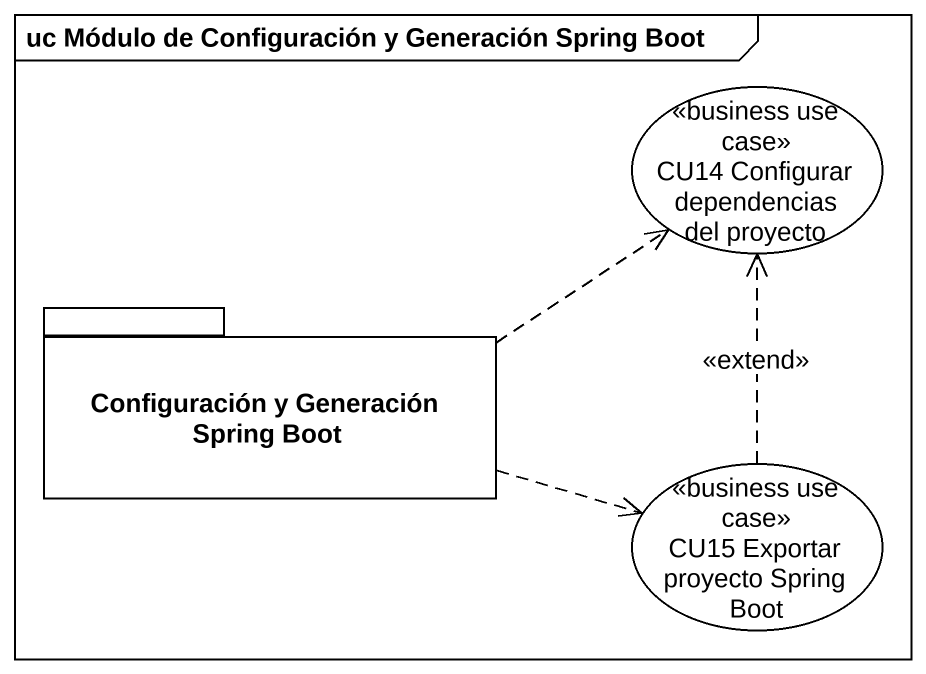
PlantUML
@startuml
mainframe uc Módulo de Configuración y Generación Spring Boot
usecase "CU14 Configurar dependencias del proyecto" as CU14_Configurar <<business use case>>
package "Configuración y Generación Spring Boot" as Configuración_y_Generación {
}
usecase "CU15 Exportar proyecto Spring Boot" as CU15_Exportar_proyecto <<business use case>>
Configuración_y_Generación .right.> CU14_Configurar
Configuración_y_Generación .right.> CU15_Exportar_proyecto
CU15_Exportar_proyecto .up.> CU14_Configurar : <<extend>>
@enduml
